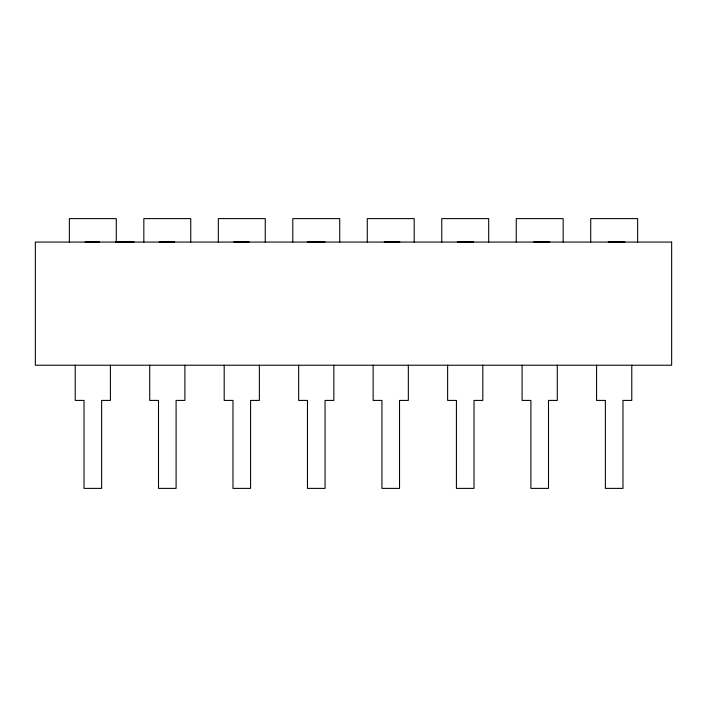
<?xml version="1.0" encoding="UTF-8"?>
<svg xmlns="http://www.w3.org/2000/svg" width="707" height="707" viewBox="0 0 707 707"><rect width="100%" height="100%" fill="white"/><g stroke="black" fill="none" stroke-linecap="round" stroke-linejoin="round"><path stroke-width="1.06" d="M85.14 241.927L99.51 241.927M115.524 241.927L134.118 241.927M159.19 241.927L174.656 241.927M233.743 241.927L249.226 241.927M307.298 241.927L325.07 241.927M384.29 241.927L399.888 241.927M457.341 241.927L473.575 241.927M533.697 241.927L549.807 241.927M608.267 241.927L624.917 241.927M637.634 242.077L637.634 218.613L590.716 218.613L590.716 242.077M631.775 365.227L631.775 400.418L622.973 400.418L622.973 488.387L605.378 488.387L605.378 400.418L596.584 400.418L596.584 365.227M563.161 242.077L563.161 218.613L516.243 218.613L516.243 242.077M557.293 365.227L557.293 400.418L548.499 400.418L548.499 488.387L530.904 488.387L530.904 400.418L522.102 400.418L522.102 365.227M488.678 242.077L488.678 218.613L441.76 218.613L441.76 242.077M482.81 365.227L482.81 400.418L474.017 400.418L474.017 488.387L456.422 488.387L456.422 400.418L447.628 400.418L447.628 365.227M414.196 242.077L414.196 218.613L367.278 218.613L367.278 242.077M408.337 365.227L408.337 400.418L399.535 400.418L399.535 488.387L381.939 488.387L381.939 400.418L373.146 400.418L373.146 365.227M339.722 242.077L339.722 218.613L292.804 218.613L292.804 242.077M333.854 365.227L333.854 400.418L325.061 400.418L325.061 488.387L307.465 488.387L307.465 400.418L298.663 400.418L298.663 365.227M265.24 242.077L265.24 218.613L218.322 218.613L218.322 242.077M259.372 365.227L259.372 400.418L250.578 400.418L250.578 488.387L232.983 488.387L232.983 400.418L224.19 400.418L224.19 365.227M190.757 242.077L190.757 218.613L143.839 218.613L143.839 242.077M184.898 365.227L184.898 400.418L176.096 400.418L176.096 488.387L158.501 488.387L158.501 400.418L149.707 400.418L149.707 365.227M116.284 242.077L116.284 218.613L69.366 218.613L69.366 242.077M110.416 365.227L110.416 400.418L101.622 400.418L101.622 488.387L84.027 488.387L84.027 400.418L75.225 400.418L75.225 365.227M671.65 242.077L35.35 242.077L35.35 365.227L671.65 365.227L671.65 242.077"/></g></svg>
